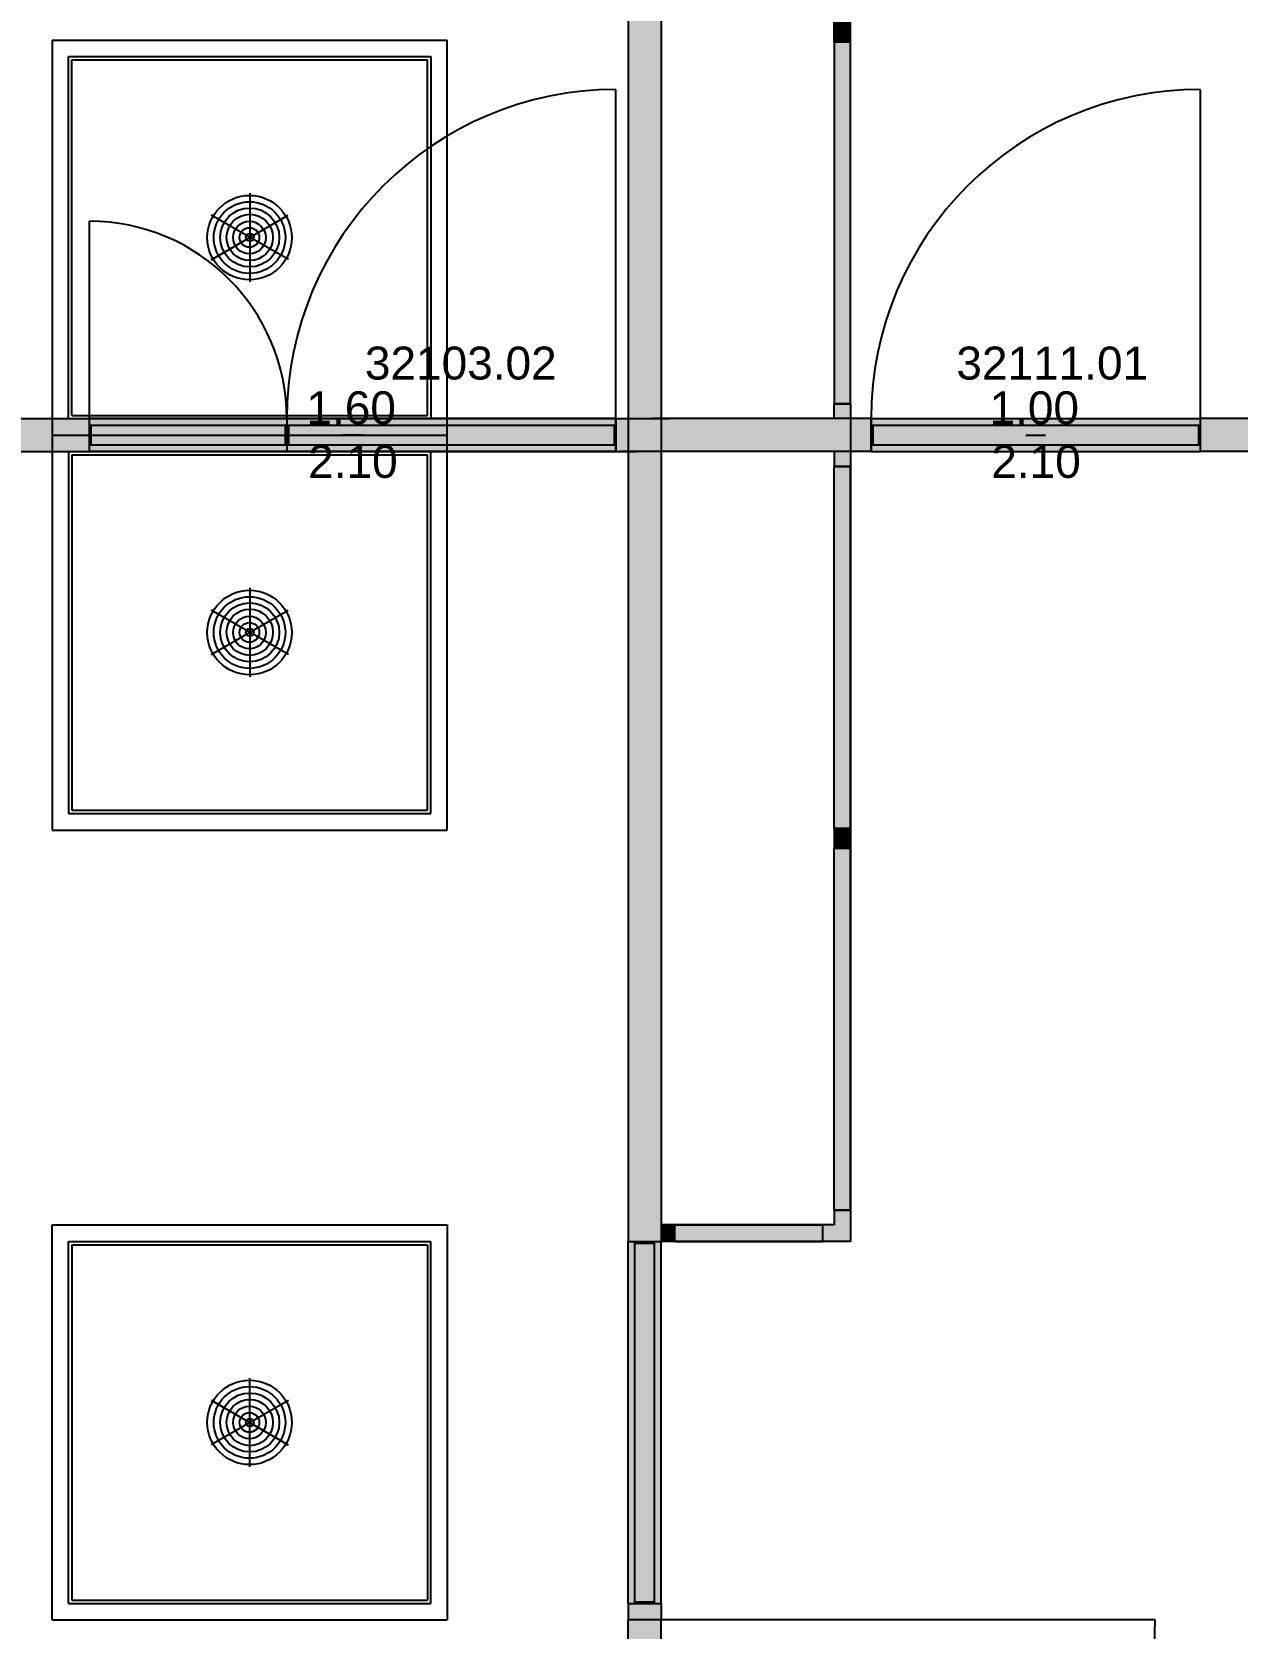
# Model space of a CAD drawing. Header units: inches. Extents: x 0 to 54693, y 0 to 31146.
# Drawn here: x 17642 to 21302, y 12273 to 17123 of the extents above; entities that cross this region are included whole.
import ezdxf
from ezdxf.lldxf.tags import DXFTag

# ---------------------------------------------------------------- set-up
doc = ezdxf.new("R2010")
doc.units = ezdxf.units.IN
doc.header["$MEASUREMENT"] = 0
doc.layers.add('Added', color=3, linetype='Continuous')
doc.styles.get("Standard").update_dxf_attribs({"font": 'arial.ttf'})
tags = doc.linetypes.add('fein_strichliert', pattern=[4, 1, -2, 1]).pattern_tags.tags
tags[8:9] = [DXFTag(74, 4), DXFTag(75, 0), DXFTag(340, '0'), DXFTag(46, 0.0), DXFTag(50, 0.0), DXFTag(44, 0.0), DXFTag(45, 0.0)]
tags[6:7] = [DXFTag(74, 4), DXFTag(75, 0), DXFTag(340, '0'), DXFTag(46, 0.0), DXFTag(50, 0.0), DXFTag(44, 0.0), DXFTag(45, 0.0)]
tags[4:5] = [DXFTag(74, 4), DXFTag(75, 0), DXFTag(340, '0'), DXFTag(46, 0.0), DXFTag(50, 0.0), DXFTag(44, 0.0), DXFTag(45, 0.0)]
tags = doc.linetypes.add('fein_strichliert-A04HDE1766', pattern=[4, 1, -2, 1]).pattern_tags.tags
tags[8:9] = [DXFTag(74, 4), DXFTag(75, 0), DXFTag(340, '0'), DXFTag(46, 0.0), DXFTag(50, 0.0), DXFTag(44, 0.0), DXFTag(45, 0.0)]
tags[6:7] = [DXFTag(74, 4), DXFTag(75, 0), DXFTag(340, '0'), DXFTag(46, 0.0), DXFTag(50, 0.0), DXFTag(44, 0.0), DXFTag(45, 0.0)]
tags[4:5] = [DXFTag(74, 4), DXFTag(75, 0), DXFTag(340, '0'), DXFTag(46, 0.0), DXFTag(50, 0.0), DXFTag(44, 0.0), DXFTag(45, 0.0)]

msp = doc.modelspace()

# ---------------------------------------------------------------- linework, layer by layer
at = {"layer": 'Added', "linetype": 'Continuous', "lineweight": -2, "ltscale": 0.18}
for p, q in [((19453.2, 18348.3), (19453.2, 13448.3)), ((19553.2, 18348.3), (19553.2, 13448.3)), ((20078.2, 17093.3), (20078.2, 17153.3)), ((20128.2, 17093.3), (20128.2, 17153.3)), ((20078.2, 17093.3), (20128.2, 17093.3)), ((20078.2, 17093.3), (20078.2, 15993.3)), ((20078.2, 17092.8), (20128.2, 17092.8)), ((20078.2, 17092.8), (20078.2, 15993.8)), ((20128.2, 15993.3), (20128.2, 17093.3)), ((20128.2, 15993.3), (20128.2, 17093.3)), ((19415.7, 15848.3), (19415.7, 16948.3)), ((21190.8, 16948.3), (21190.8, 15848.3)), ((17815.7, 16548.3), (17815.7, 15848.3)), ((20078.2, 15993.8), (20128.2, 15993.8)), ((20078.2, 15948.3), (20078.2, 15993.3)), ((20078.2, 15993.3), (20128.2, 15993.3)), ((20128.2, 15993.3), (20128.2, 15803.3)), ((16553.2, 15948.3), (17815.7, 15948.3)), ((17815.7, 15948.3), (19415.7, 15948.3)), ((17815.7, 15948.3), (17815.7, 15848.3)), ((17815.7, 15928.3), (19415.7, 15928.3)), ((17820.7, 15928.3), (17820.7, 15868.3)), ((18410.7, 15928.3), (18410.7, 15868.3)), ((18415.7, 15948.3), (18415.7, 15848.3)), ((18420.7, 15928.3), (18420.7, 15868.3)), ((19410.7, 15928.3), (19410.7, 15868.3)), ((19415.7, 15948.3), (19578.2, 15948.3)), ((19415.7, 15948.3), (19415.7, 15848.3)), ((20190.8, 15948.3), (19528.2, 15948.3)), ((20190.8, 15848.3), (20190.8, 15948.3)), ((20190.8, 15948.3), (21190.8, 15948.3)), ((20190.8, 15948.3), (20190.8, 15848.3)), ((20190.8, 15928.3), (21190.8, 15928.3)), ((20195.8, 15928.3), (20195.8, 15868.3)), ((21185.8, 15928.3), (21185.8, 15868.3)), ((21353.2, 15948.3), (21190.8, 15948.3)), ((21190.8, 15948.3), (21190.8, 15848.3)), ((17815.7, 15868.3), (19415.7, 15868.3)), ((20190.8, 15868.3), (21190.8, 15868.3)), ((16553.2, 15848.3), (17815.7, 15848.3)), ((17815.7, 15848.3), (19415.7, 15848.3)), ((19415.7, 15848.3), (19478.2, 15848.3)), ((20190.8, 15848.3), (19428.2, 15848.3)), ((20078.2, 15848.3), (20078.2, 15803.3)), ((20190.8, 15848.3), (21190.8, 15848.3)), ((21353.2, 15848.3), (21190.8, 15848.3)), ((20128.2, 15803.3), (20078.2, 15803.3)), ((20078.2, 14703.3), (20078.2, 15803.3)), ((20078.2, 15802.8), (20128.2, 15802.8)), ((20078.2, 14703.8), (20078.2, 15802.8)), ((20128.2, 14703.3), (20128.2, 15803.3)), ((20128.2, 15803.3), (20128.2, 14703.3)), ((20078.2, 14703.8), (20128.2, 14703.8)), ((20078.2, 14703.3), (20078.2, 14643.3)), ((20078.2, 14703.3), (20128.2, 14703.3)), ((20128.2, 14703.3), (20128.2, 14643.3)), ((20128.2, 14643.3), (20078.2, 14643.3)), ((20078.2, 13543.3), (20078.2, 14643.3)), ((20078.2, 14642.8), (20128.2, 14642.8)), ((20078.2, 13543.8), (20078.2, 14642.8)), ((20128.2, 13543.3), (20128.2, 14643.3)), ((20128.2, 14643.3), (20128.2, 13543.3)), ((20078.2, 13543.8), (20128.2, 13543.8)), ((20078.2, 13543.3), (20078.2, 13498.3)), ((20078.2, 13543.3), (20128.2, 13543.3)), ((20128.2, 13543.3), (20128.2, 13448.3)), ((19593.2, 13498.3), (19553.2, 13498.3)), ((19593.2, 13498.3), (20043.2, 13498.3)), ((19593.2, 13498.3), (19593.2, 13448.3)), ((19593.7, 13498.3), (19593.7, 13448.3)), ((20042.7, 13498.3), (19593.7, 13498.3)), ((20042.7, 13498.3), (20042.7, 13448.3)), ((20078.2, 13498.3), (20043.2, 13498.3)), ((20043.2, 13498.3), (20043.2, 13448.3)), ((19453.2, 12348.3), (19453.2, 13448.3)), ((19453.2, 13448.3), (19553.2, 13448.3)), ((19453.2, 12348.3), (19453.2, 13448.3)), ((19453.2, 13448.3), (19553.2, 13448.3)), ((19473.2, 12348.3), (19473.2, 13448.3)), ((19473.2, 12348.3), (19473.2, 13448.3)), ((19473.2, 13443.3), (19533.2, 13443.3)), ((19473.2, 13443.3), (19533.2, 13443.3)), ((19533.2, 12348.3), (19533.2, 13448.3)), ((19533.2, 12348.3), (19533.2, 13448.3)), ((19553.2, 12348.3), (19553.2, 13448.3)), ((19553.2, 12348.3), (19553.2, 13448.3)), ((19593.2, 13448.3), (19553.2, 13448.3)), ((20043.2, 13448.3), (19593.2, 13448.3)), ((19593.2, 13448.3), (20043.2, 13448.3)), ((20128.2, 13448.3), (20043.2, 13448.3)), ((19453.2, 12348.3), (19453.2, 12298.4)), ((19453.2, 12348.3), (19553.2, 12348.3)), ((19453.2, 12348.3), (19553.2, 12348.3)), ((19473.2, 12353.3), (19533.2, 12353.3)), ((19473.2, 12353.3), (19533.2, 12353.3)), ((19553.2, 12348.3), (19553.2, 12298.4)), ((21053.2, 12298.4), (19453.2, 12298.4))]:
    msp.add_line(p, q, dxfattribs=at)
at = {"layer": 'Added', "linetype": 'fein_strichliert', "lineweight": -2, "ltscale": 0.18}
for p, q in [((17703.2, 17098.3), (17703.2, 14698.3)), ((17703.2, 17098.3), (18903.2, 17098.3)), ((18903.2, 14698.3), (18903.2, 17098.3)), ((17703.2, 15898.3), (18903.2, 15898.3)), ((17703.2, 14698.3), (18903.2, 14698.3)), ((17703.2, 12298.3), (17703.2, 13498.3)), ((17703.2, 13498.3), (18903.2, 13498.3)), ((18903.2, 13498.3), (18903.2, 12298.3)), ((17703.2, 12298.3), (18903.2, 12298.3))]:
    msp.add_line(p, q, dxfattribs=at)
at = {"layer": 'Added', "linetype": 'ByBlock', "lineweight": -2, "ltscale": 0.18}
for p, q in [((17753.2, 17048.3), (18853.2, 17048.3)), ((17753.2, 15948.3), (17753.2, 17048.3)), ((17763.2, 17038.3), (18843.2, 17038.3)), ((17763.2, 15958.3), (17763.2, 17038.3)), ((18843.2, 15958.3), (18843.2, 17038.3)), ((18853.2, 17048.3), (18853.2, 15948.3)), ((18303.5, 16633.7), (18303.5, 16363.9)), ((18186.1, 16431.2), (18419.9, 16566.2)), ((18420.9, 16431.4), (18186.1, 16566.2)), ((17763.2, 15958.3), (18843.2, 15958.3)), ((17753.2, 15948.3), (18853.2, 15948.3)), ((17753.2, 15848.3), (18853.2, 15848.3)), ((17753.2, 15848.3), (17753.2, 14748.3)), ((17763.2, 15838.3), (18843.2, 15838.3)), ((17763.2, 15838.3), (17763.2, 14758.3)), ((18843.2, 14758.3), (18843.2, 15838.3)), ((18853.2, 14748.3), (18853.2, 15848.3)), ((18303.5, 15433.7), (18303.5, 15163.9)), ((18186.1, 15231.2), (18419.9, 15366.2)), ((18420.9, 15231.4), (18186.1, 15366.2)), ((17753.2, 14748.3), (18853.2, 14748.3)), ((17763.2, 14758.3), (18843.2, 14758.3)), ((17753.2, 13448.3), (18853.2, 13448.3)), ((17753.2, 12348.3), (17753.2, 13448.3)), ((17763.2, 13438.3), (18843.2, 13438.3)), ((17763.2, 13438.3), (17763.2, 12358.3)), ((18843.2, 13438.3), (18843.2, 12358.3)), ((18853.2, 12348.3), (18853.2, 13448.3)), ((18303.5, 12763), (18303.5, 13032.8)), ((18186.1, 12965.5), (18419.9, 12830.5)), ((18420.9, 12965.3), (18186.1, 12830.5)), ((17753.2, 12348.3), (18853.2, 12348.3)), ((17763.2, 12358.3), (18843.2, 12358.3))]:
    msp.add_line(p, q, dxfattribs=at)
at = {"layer": 'Added', "linetype": 'fein_strichliert-A04HDE1766', "lineweight": -2, "ltscale": 0.18}
for p, q in [((19415.7, 15948.3), (17815.7, 15948.3)), ((18415.7, 15928.3), (18415.7, 15868.3)), ((19415.7, 15928.3), (19415.7, 15868.3)), ((20190.8, 15948.3), (21190.8, 15948.3)), ((21190.8, 15928.3), (21190.8, 15868.3)), ((18645.7, 15898.3), (18585.7, 15898.3)), ((20660.8, 15898.3), (20720.8, 15898.3)), ((19415.7, 15848.3), (17815.7, 15848.3)), ((20190.8, 15848.3), (21190.8, 15848.3)), ((19473.2, 13448.3), (19533.2, 13448.3)), ((19473.2, 13448.3), (19533.2, 13448.3)), ((19453.2, 9298.4), (19453.2, 12298.4)), ((19553.2, 9298.4), (19553.2, 12298.4))]:
    msp.add_line(p, q, dxfattribs=at)
at = {"layer": 'Added', "linetype": 'ByBlock', "lineweight": -2, "ltscale": 0.18}
for centre, radius in [((18302.8, 16498.3), 128.3), ((18302.8, 16498.3), 108.8), ((18303.5, 16498.7), 89.6), ((18303.2, 16499), 70.3), ((18302.5, 16498.3), 49.6), ((18302.5, 16498.7), 29.8), ((18303.6, 16499), 11.9), ((18302.8, 15298.3), 128.3), ((18302.8, 15298.3), 108.8), ((18303.5, 15298.7), 89.6), ((18303.2, 15299), 70.3), ((18302.5, 15298.3), 49.6), ((18302.5, 15298.7), 29.8), ((18303.6, 15299), 11.9), ((18302.8, 12898.3), 128.3), ((18302.8, 12898.3), 108.8), ((18303.5, 12898), 89.6), ((18303.2, 12897.6), 70.3), ((18302.5, 12898.3), 49.6), ((18302.5, 12898), 29.8), ((18303.6, 12897.7), 11.9)]:
    msp.add_circle(centre, radius, dxfattribs=at)
at = {"layer": 'Added', "linetype": 'Continuous', "lineweight": -2, "ltscale": 0.18}
for centre, major_axis in [((19415.7, 15948.3), (0, 1000)), ((21190.8, 15948.3), (0, 1000)), ((17815.7, 15948.3), (600, 0)), ((19553.2, 12298.4), (0, -1500))]:
    msp.add_ellipse(centre, major_axis=major_axis, ratio=1, start_param=0, end_param=1.570796, dxfattribs=at)
for points in [[(19453.2, 18348.3), (19553.2, 18348.3), (19453.2, 15873.3), (19553.2, 15973.3)], [(20128.2, 17093.3), (20078.2, 17093.3), (20128.2, 17153.3), (20078.2, 17153.3)], [(20078.2, 15993.3), (20128.2, 15993.3), (20078.2, 17093.3), (20128.2, 17093.3)], [(19553.2, 13448.3), (19453.2, 13448.3), (19553.2, 15973.3), (19453.2, 15873.3)], [(20128.2, 15898.3), (20078.2, 15948.3), (20128.2, 15993.3), (20078.2, 15993.3)], [(17815.7, 15948.3), (17815.7, 15848.3), (16553.2, 15948.3), (16553.2, 15848.3)], [(19415.7, 15948.3), (17815.7, 15948.3), (19415.7, 15848.3), (17815.7, 15848.3)], [(17815.7, 15848.3), (18415.7, 15848.3), (17815.7, 15948.3), (18415.7, 15948.3)], [(18415.7, 15848.3), (19415.7, 15848.3), (18415.7, 15948.3), (19415.7, 15948.3)], [(19578.2, 15948.3), (19478.2, 15848.3), (19415.7, 15948.3), (19415.7, 15848.3)], [(19428.2, 15848.3), (19528.2, 15948.3), (20190.8, 15848.3), (20190.8, 15948.3)], [(20190.8, 15948.3), (20190.8, 15848.3), (21190.8, 15948.3), (21190.8, 15848.3)], [(20190.8, 15848.3), (21190.8, 15848.3), (20190.8, 15948.3), (21190.8, 15948.3)], [(21190.8, 15848.3), (21190.8, 15948.3), (21353.2, 15848.3), (21353.2, 15948.3)], [(20128.2, 15803.3), (20078.2, 15803.3), (20128.2, 15898.3), (20078.2, 15848.3)], [(20078.2, 15803.3), (20128.2, 15803.3), (20078.2, 14703.3), (20128.2, 14703.3)], [(20128.2, 14643.3), (20078.2, 14643.3), (20128.2, 14703.3), (20078.2, 14703.3)], [(20078.2, 14643.3), (20128.2, 14643.3), (20078.2, 13543.3), (20128.2, 13543.3)], [(20128.2, 13448.3), (20078.2, 13498.3), (20128.2, 13543.3), (20078.2, 13543.3)], [(19553.2, 13448.3), (19553.2, 13498.3), (19593.2, 13448.3), (19593.2, 13498.3)], [(19593.2, 13498.3), (19593.2, 13448.3), (20043.2, 13498.3), (20043.2, 13448.3)], [(20043.2, 13448.3), (20043.2, 13498.3), (20128.2, 13448.3), (20078.2, 13498.3)], [(19553.2, 12348.3), (19553.2, 13448.3), (19453.2, 12348.3), (19453.2, 13448.3)], [(19553.2, 12348.3), (19553.2, 13448.3), (19453.2, 12348.3), (19453.2, 13448.3)], [(19553.2, 12298.4), (19453.2, 12298.4), (19553.2, 12348.3), (19453.2, 12348.3)], [(19553.2, 9298.4), (19553.2, 12298.4), (19453.2, 9298.4), (19453.2, 12298.4)]]:
    msp.add_solid(points, dxfattribs=at)

# ---------------------------------------------------------------- texts
at = {"layer": 'Added'}
for s, p in [('32103.02', (18653.2, 16067.1)), ('32111.01', (20449.8, 16067.1)), ('1.60', (18475.5, 15931.2)), ('1.00', (20550.5, 15931.2)), ('2.10', (18480.9, 15768.2)), ('2.10', (20555.9, 15768.2))]:
    msp.add_text(s, height=100, dxfattribs=at).set_placement(p)

doc.saveas('drawing.dxf')
